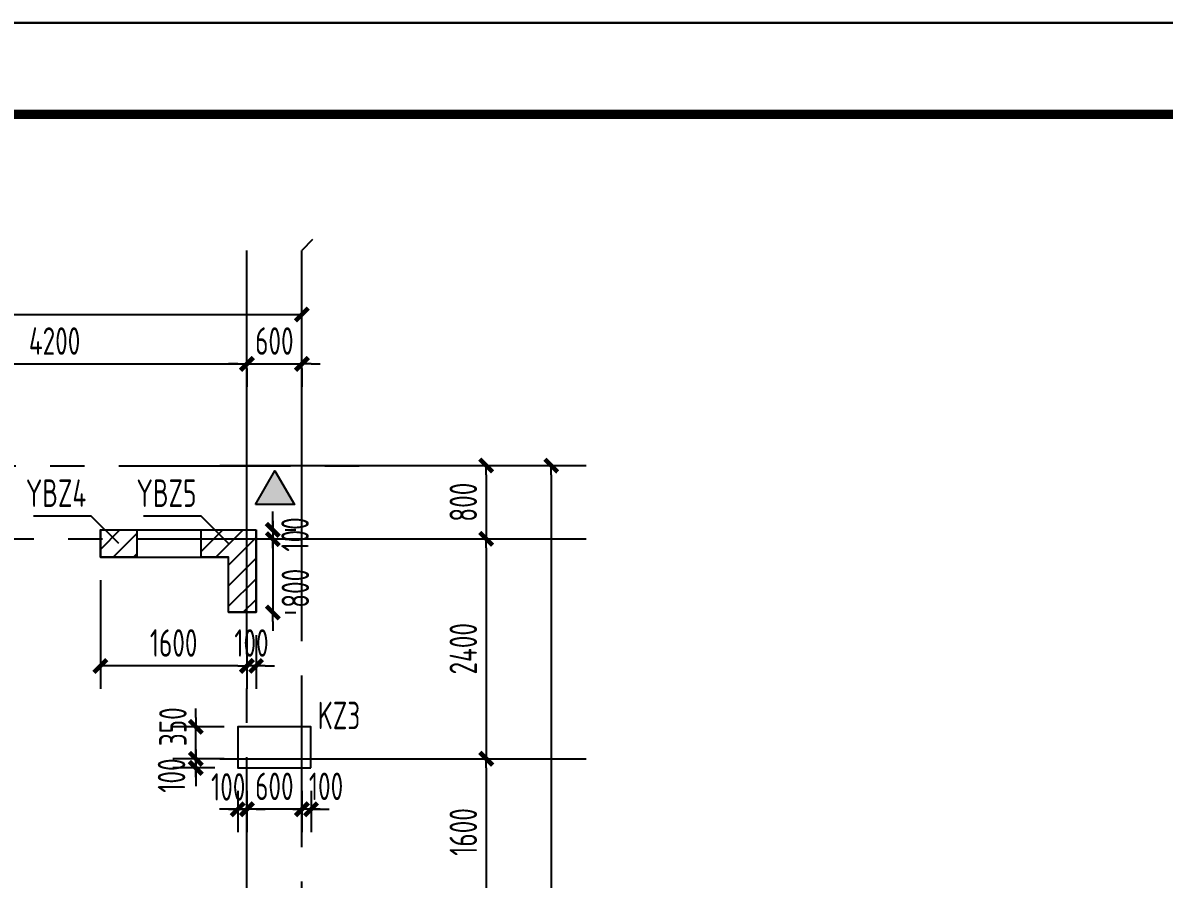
# Model space of a CAD drawing. Extents: x 580289 to 1106878, y -144605 to 78052.
# Drawn here: x 711514 to 723978, y 68704 to 78052 of the extents above; entities that cross this region are included whole.
import ezdxf
from ezdxf.enums import TextEntityAlignment as Align

# ---------------------------------------------------------------- set-up
doc = ezdxf.new("R2010")
doc.units = 0
doc.header["$LTSCALE"] = 100
doc.linetypes.add('CENTER', pattern=[2, 1.25, -0.25, 0.25, -0.25])
doc.layers.get('0').update_dxf_attribs({"linetype": 'CONTINUOUS'})
doc.layers.get('Defpoints').update_dxf_attribs({"linetype": 'CONTINUOUS'})
for name, color, linetype in [('AXIS', 3, 'CONTINUOUS'), ('b边缘构件', 240, 'CONTINUOUS'), ('b边缘构件阴影', 240, 'CONTINUOUS'), ('COLU', 7, 'CONTINUOUS'), ('DIM', 3, 'CONTINUOUS'), ('PAXIS', 253, 'CENTER'), ('TEXT', 2, 'CONTINUOUS'), ('THIN', 7, 'CONTINUOUS'), ('T图框', 7, 'CONTINUOUS'), ('图框', 254, 'CONTINUOUS'), ('柱标注', 2, 'CONTINUOUS')]:
    doc.layers.add(name, color=color, linetype=linetype)
doc.styles.get("Standard").update_dxf_attribs({"font": 'tssdeng.shx', "width": 0.7, "bigfont": 'tssdchn.shx'})
doc.styles.add('TSSD_Dimension', font='Tssdeng.shx', dxfattribs={"width": 0.7, "bigfont": 'tssdchn.shx'})
doc.dimstyles.new('TSSD_100_100$0', dxfattribs={"dimtxt": 300, "dimasz": 100, "dimexe": 250, "dimexo": 250, "dimgap": 100, "dimtad": 1, "dimdec": 0, "dimzin": 0, "dimdsep": 46, "dimtxsty": 'TSSD_Dimension', "dimblk": '_TSDBK', "dimblk1": '_TSDBK', "dimblk2": '_TSDBK', "dimsah": 1, "dimcen": 0, "dimclrt": 7, "dimadec": 0, "dimazin": 0, "dimtfac": 1, "dimtdec": 0, "dimtix": 1, "dimtmove": 2, "dimatfit": 3, "dimldrblk": '_TSDBK', "dimfxl": 1, "dimtolj": 1, "dimtzin": 0, "dimarcsym": 0})
pattern_1 = [(45, (250053.2, 141627.07), (-112.2532, 112.2532), [])]

# ---------------------------------------------------------------- blocks, each defined once
blk = doc.blocks.new('_TSDBK')
blk.add_line((-1, 0), (0, 0))
at = {"const_width": 0.5}
blk.add_lwpolyline([(-0.7, -0.7), (0.7, 0.7)], dxfattribs=at)
blk = doc.blocks.new('*D120')
at = {"layer": 'Defpoints', "color": 0}
for p in [(714561, 69918), (714661, 69918), (714561, 69467)]:
    blk.add_point(p, dxfattribs=at)
at = {"layer": 'DIM', "color": 0, "lineweight": -2}
for p, q in [((714561, 69668), (714561, 69217)), ((714661, 69668), (714661, 69217)), ((714461, 69467), (714361, 69467)), ((714661, 69467), (714561, 69467)), ((714761, 69467), (714861, 69467))]:
    blk.add_line(p, q, dxfattribs=at)
at = {"layer": 'DIM', "color": 0, "lineweight": -2, "xscale": 100, "yscale": 100, "zscale": 100}
for p, rotation in [((714561, 69467), 359.9999999933299), ((714661, 69467), 179.9999999933299)]:
    blk.add_blockref('_TSDBK', p, dxfattribs=dict(at, rotation=rotation))
at = {"layer": 'DIM', "color": 7, "insert": (714825, 69717), "char_height": 300, "attachment_point": 5, "rotation": 360, "style": 'TSSD_Dimension'}
blk.add_mtext('\\A1;100', dxfattribs=at)
blk = doc.blocks.new('*D121')
at = {"layer": 'Defpoints', "color": 0}
for p in [(713961, 69918), (714561, 69918), (713961, 69467)]:
    blk.add_point(p, dxfattribs=at)
at = {"layer": 'DIM', "color": 0, "lineweight": -2}
for p, q in [((713961, 69668), (713961, 69217)), ((714561, 69668), (714561, 69217)), ((713861, 69467), (713761, 69467)), ((714561, 69467), (713961, 69467)), ((714661, 69467), (714761, 69467))]:
    blk.add_line(p, q, dxfattribs=at)
at = {"layer": 'DIM', "color": 0, "lineweight": -2, "xscale": 100, "yscale": 100, "zscale": 100}
for p, rotation in [((713961, 69467), 359.9999999933299), ((714561, 69467), 179.9999999933299)]:
    blk.add_blockref('_TSDBK', p, dxfattribs=dict(at, rotation=rotation))
at = {"layer": 'DIM', "color": 7, "insert": (714261, 69717), "char_height": 300, "attachment_point": 5, "rotation": 360, "style": 'TSSD_Dimension'}
blk.add_mtext('\\A1;600', dxfattribs=at)
blk = doc.blocks.new('*D122')
at = {"layer": 'Defpoints', "color": 0}
for p in [(713861, 69918), (713961, 69918), (713861, 69467)]:
    blk.add_point(p, dxfattribs=at)
at = {"layer": 'DIM', "color": 0, "lineweight": -2}
for p, q in [((713861, 69668), (713861, 69217)), ((713961, 69668), (713961, 69217)), ((713761, 69467), (713661, 69467)), ((713961, 69467), (713861, 69467)), ((714061, 69467), (714161, 69467))]:
    blk.add_line(p, q, dxfattribs=at)
at = {"layer": 'DIM', "color": 0, "lineweight": -2, "xscale": 100, "yscale": 100, "zscale": 100}
for p, rotation in [((713861, 69467), 359.9999999933299), ((713961, 69467), 179.9999999933299)]:
    blk.add_blockref('_TSDBK', p, dxfattribs=dict(at, rotation=rotation))
at = {"layer": 'DIM', "color": 7, "insert": (713757, 69711), "char_height": 300, "attachment_point": 5, "rotation": 360, "style": 'TSSD_Dimension'}
blk.add_mtext('\\A1;100', dxfattribs=at)
blk = doc.blocks.new('*D123')
at = {"layer": 'Defpoints', "color": 0}
for p in [(714128, 72516), (714128, 72416), (714244, 72416)]:
    blk.add_point(p, dxfattribs=at)
at = {"layer": 'DIM', "color": 0, "lineweight": -2}
for p, q in [((714244, 72616), (714244, 72716)), ((714244, 72516), (714244, 72416)), ((714378, 72516), (714494, 72516)), ((714378, 72416), (714494, 72416)), ((714244, 72316), (714244, 72216))]:
    blk.add_line(p, q, dxfattribs=at)
at = {"layer": 'DIM', "color": 0, "lineweight": -2, "xscale": 100, "yscale": 100, "zscale": 100}
for p, rotation in [((714244, 72516), 270), ((714244, 72416), 90)]:
    blk.add_blockref('_TSDBK', p, dxfattribs=dict(at, rotation=rotation))
at = {"layer": 'DIM', "color": 7, "insert": (714487, 72467), "char_height": 300, "attachment_point": 5, "rotation": 90, "style": 'TSSD_Dimension'}
blk.add_mtext('\\A1;100', dxfattribs=at)
blk = doc.blocks.new('*D124')
at = {"layer": 'Defpoints', "color": 0}
for p in [(714128, 72416), (714128, 71616), (714244, 71616)]:
    blk.add_point(p, dxfattribs=at)
at = {"layer": 'DIM', "color": 0, "lineweight": -2}
for p, q in [((714244, 72516), (714244, 72616)), ((714244, 72416), (714244, 71616)), ((714378, 72416), (714494, 72416)), ((714378, 71616), (714494, 71616)), ((714244, 71516), (714244, 71416))]:
    blk.add_line(p, q, dxfattribs=at)
at = {"layer": 'DIM', "color": 0, "lineweight": -2, "xscale": 100, "yscale": 100, "zscale": 100}
for p, rotation in [((714244, 72416), 270), ((714244, 71616), 90)]:
    blk.add_blockref('_TSDBK', p, dxfattribs=dict(at, rotation=rotation))
at = {"layer": 'DIM', "color": 7, "insert": (714490, 71879), "char_height": 300, "attachment_point": 5, "rotation": 90, "style": 'TSSD_Dimension'}
blk.add_mtext('\\A1;800', dxfattribs=at)
blk = doc.blocks.new('*D125')
at = {"layer": 'Defpoints', "color": 0}
for p in [(713961, 71618), (714061, 71618), (713961, 71032)]:
    blk.add_point(p, dxfattribs=at)
at = {"layer": 'DIM', "color": 0, "lineweight": -2}
for p, q in [((713961, 71368), (713961, 70782)), ((714061, 71368), (714061, 70782)), ((713861, 71032), (713761, 71032)), ((714061, 71032), (713961, 71032)), ((714161, 71032), (714261, 71032))]:
    blk.add_line(p, q, dxfattribs=at)
at = {"layer": 'DIM', "color": 0, "lineweight": -2, "xscale": 100, "yscale": 100, "zscale": 100}
for p, rotation in [((713961, 71032), 359.9999999933299), ((714061, 71032), 179.9999999933299)]:
    blk.add_blockref('_TSDBK', p, dxfattribs=dict(at, rotation=rotation))
at = {"layer": 'DIM', "color": 7, "insert": (714011, 71282), "char_height": 300, "attachment_point": 5, "rotation": 360, "style": 'TSSD_Dimension'}
blk.add_mtext('\\A1;100', dxfattribs=at)
blk = doc.blocks.new('*D126')
at = {"layer": 'Defpoints', "color": 0}
for p in [(712361, 72218), (713961, 71618), (712361, 71032)]:
    blk.add_point(p, dxfattribs=at)
at = {"layer": 'DIM', "color": 0, "lineweight": -2}
for p, q in [((712361, 71968), (712361, 70782)), ((713961, 71368), (713961, 70782)), ((713861, 71032), (712461, 71032))]:
    blk.add_line(p, q, dxfattribs=at)
at = {"layer": 'DIM', "color": 0, "lineweight": -2, "xscale": 100, "yscale": 100, "zscale": 100}
for p, rotation in [((712361, 71032), 179.9999999933299), ((713961, 71032), 359.9999999933299)]:
    blk.add_blockref('_TSDBK', p, dxfattribs=dict(at, rotation=rotation))
at = {"layer": 'DIM', "color": 7, "insert": (713161, 71282), "char_height": 300, "attachment_point": 5, "rotation": 360, "style": 'TSSD_Dimension'}
blk.add_mtext('\\A1;1600', dxfattribs=at)
blk = doc.blocks.new('*D356')
at = {"layer": 'Defpoints', "color": 0}
for p in [(713961, 70018), (713403, 69918), (713861, 69918)]:
    blk.add_point(p, dxfattribs=at)
at = {"layer": 'DIM', "color": 0, "lineweight": -2}
for p, q in [((713403, 70118), (713403, 70218)), ((713711, 70018), (713153, 70018)), ((713403, 70018), (713403, 69918)), ((713611, 69918), (713153, 69918)), ((713403, 69818), (713403, 69718))]:
    blk.add_line(p, q, dxfattribs=at)
at = {"layer": 'DIM', "color": 0, "lineweight": -2, "xscale": 100, "yscale": 100, "zscale": 100}
for p, rotation in [((713403, 70018), 270), ((713403, 69918), 90)]:
    blk.add_blockref('_TSDBK', p, dxfattribs=dict(at, rotation=rotation))
at = {"layer": 'DIM', "color": 7, "insert": (713138, 69835), "char_height": 300, "attachment_point": 5, "rotation": 90, "style": 'TSSD_Dimension'}
blk.add_mtext('\\A1;100', dxfattribs=at)
blk = doc.blocks.new('*D357')
at = {"layer": 'Defpoints', "color": 0}
for p in [(714561, 69918), (714661, 69918), (714561, 69467)]:
    blk.add_point(p, dxfattribs=at)
at = {"layer": 'DIM', "color": 0, "lineweight": -2}
for p, q in [((714561, 69668), (714561, 69217)), ((714661, 69668), (714661, 69217)), ((714461, 69467), (714361, 69467)), ((714661, 69467), (714561, 69467)), ((714761, 69467), (714861, 69467))]:
    blk.add_line(p, q, dxfattribs=at)
at = {"layer": 'DIM', "color": 0, "lineweight": -2, "xscale": 100, "yscale": 100, "zscale": 100}
for p, rotation in [((714561, 69467), 359.9999999933299), ((714661, 69467), 179.9999999933299)]:
    blk.add_blockref('_TSDBK', p, dxfattribs=dict(at, rotation=rotation))
at = {"layer": 'DIM', "color": 7, "insert": (714825, 69717), "char_height": 300, "attachment_point": 5, "rotation": 360, "style": 'TSSD_Dimension'}
blk.add_mtext('\\A1;100', dxfattribs=at)
blk = doc.blocks.new('*D358')
at = {"layer": 'Defpoints', "color": 0}
for p in [(713961, 69918), (714561, 69918), (713961, 69467)]:
    blk.add_point(p, dxfattribs=at)
at = {"layer": 'DIM', "color": 0, "lineweight": -2}
for p, q in [((713961, 69668), (713961, 69217)), ((714561, 69668), (714561, 69217)), ((713861, 69467), (713761, 69467)), ((714561, 69467), (713961, 69467)), ((714661, 69467), (714761, 69467))]:
    blk.add_line(p, q, dxfattribs=at)
at = {"layer": 'DIM', "color": 0, "lineweight": -2, "xscale": 100, "yscale": 100, "zscale": 100}
for p, rotation in [((713961, 69467), 359.9999999933299), ((714561, 69467), 179.9999999933299)]:
    blk.add_blockref('_TSDBK', p, dxfattribs=dict(at, rotation=rotation))
at = {"layer": 'DIM', "color": 7, "insert": (714261, 69717), "char_height": 300, "attachment_point": 5, "rotation": 360, "style": 'TSSD_Dimension'}
blk.add_mtext('\\A1;600', dxfattribs=at)
blk = doc.blocks.new('*D359')
at = {"layer": 'Defpoints', "color": 0}
for p in [(713861, 69918), (713961, 69918), (713861, 69467)]:
    blk.add_point(p, dxfattribs=at)
at = {"layer": 'DIM', "color": 0, "lineweight": -2}
for p, q in [((713861, 69668), (713861, 69217)), ((713961, 69668), (713961, 69217)), ((713761, 69467), (713661, 69467)), ((713961, 69467), (713861, 69467)), ((714061, 69467), (714161, 69467))]:
    blk.add_line(p, q, dxfattribs=at)
at = {"layer": 'DIM', "color": 0, "lineweight": -2, "xscale": 100, "yscale": 100, "zscale": 100}
for p, rotation in [((713861, 69467), 359.9999999933299), ((713961, 69467), 179.9999999933299)]:
    blk.add_blockref('_TSDBK', p, dxfattribs=dict(at, rotation=rotation))
at = {"layer": 'DIM', "color": 7, "insert": (713757, 69711), "char_height": 300, "attachment_point": 5, "rotation": 360, "style": 'TSSD_Dimension'}
blk.add_mtext('\\A1;100', dxfattribs=at)
blk = doc.blocks.new('*D360')
at = {"layer": 'Defpoints', "color": 0}
for p in [(714128, 72516), (714128, 72416), (714244, 72416)]:
    blk.add_point(p, dxfattribs=at)
at = {"layer": 'DIM', "color": 0, "lineweight": -2}
for p, q in [((714244, 72616), (714244, 72716)), ((714244, 72516), (714244, 72416)), ((714378, 72516), (714494, 72516)), ((714378, 72416), (714494, 72416)), ((714244, 72316), (714244, 72216))]:
    blk.add_line(p, q, dxfattribs=at)
at = {"layer": 'DIM', "color": 0, "lineweight": -2, "xscale": 100, "yscale": 100, "zscale": 100}
for p, rotation in [((714244, 72516), 270), ((714244, 72416), 90)]:
    blk.add_blockref('_TSDBK', p, dxfattribs=dict(at, rotation=rotation))
at = {"layer": 'DIM', "color": 7, "insert": (714487, 72467), "char_height": 300, "attachment_point": 5, "rotation": 90, "style": 'TSSD_Dimension'}
blk.add_mtext('\\A1;100', dxfattribs=at)
blk = doc.blocks.new('*D361')
at = {"layer": 'Defpoints', "color": 0}
for p in [(714128, 72416), (714128, 71616), (714244, 71616)]:
    blk.add_point(p, dxfattribs=at)
at = {"layer": 'DIM', "color": 0, "lineweight": -2}
for p, q in [((714244, 72516), (714244, 72616)), ((714244, 72416), (714244, 71616)), ((714378, 72416), (714494, 72416)), ((714378, 71616), (714494, 71616)), ((714244, 71516), (714244, 71416))]:
    blk.add_line(p, q, dxfattribs=at)
at = {"layer": 'DIM', "color": 0, "lineweight": -2, "xscale": 100, "yscale": 100, "zscale": 100}
for p, rotation in [((714244, 72416), 270), ((714244, 71616), 90)]:
    blk.add_blockref('_TSDBK', p, dxfattribs=dict(at, rotation=rotation))
at = {"layer": 'DIM', "color": 7, "insert": (714490, 71879), "char_height": 300, "attachment_point": 5, "rotation": 90, "style": 'TSSD_Dimension'}
blk.add_mtext('\\A1;800', dxfattribs=at)
blk = doc.blocks.new('*D362')
at = {"layer": 'Defpoints', "color": 0}
for p in [(713961, 71618), (714061, 71618), (713961, 71032)]:
    blk.add_point(p, dxfattribs=at)
at = {"layer": 'DIM', "color": 0, "lineweight": -2}
for p, q in [((713961, 71368), (713961, 70782)), ((714061, 71368), (714061, 70782)), ((713861, 71032), (713761, 71032)), ((714061, 71032), (713961, 71032)), ((714161, 71032), (714261, 71032))]:
    blk.add_line(p, q, dxfattribs=at)
at = {"layer": 'DIM', "color": 0, "lineweight": -2, "xscale": 100, "yscale": 100, "zscale": 100}
for p, rotation in [((713961, 71032), 359.9999999933299), ((714061, 71032), 179.9999999933299)]:
    blk.add_blockref('_TSDBK', p, dxfattribs=dict(at, rotation=rotation))
at = {"layer": 'DIM', "color": 7, "insert": (714011, 71282), "char_height": 300, "attachment_point": 5, "rotation": 360, "style": 'TSSD_Dimension'}
blk.add_mtext('\\A1;100', dxfattribs=at)
blk = doc.blocks.new('*D363')
at = {"layer": 'Defpoints', "color": 0}
for p in [(712361, 72218), (713961, 71618), (712361, 71032)]:
    blk.add_point(p, dxfattribs=at)
at = {"layer": 'DIM', "color": 0, "lineweight": -2}
for p, q in [((712361, 71968), (712361, 70782)), ((713961, 71368), (713961, 70782)), ((713861, 71032), (712461, 71032))]:
    blk.add_line(p, q, dxfattribs=at)
at = {"layer": 'DIM', "color": 0, "lineweight": -2, "xscale": 100, "yscale": 100, "zscale": 100}
for p, rotation in [((712361, 71032), 179.9999999933299), ((713961, 71032), 359.9999999933299)]:
    blk.add_blockref('_TSDBK', p, dxfattribs=dict(at, rotation=rotation))
at = {"layer": 'DIM', "color": 7, "insert": (713161, 71282), "char_height": 300, "attachment_point": 5, "rotation": 360, "style": 'TSSD_Dimension'}
blk.add_mtext('\\A1;1600', dxfattribs=at)
blk = doc.blocks.new('*D448')
at = {"layer": 'Defpoints', "color": 0}
for p in [(713403, 70368), (713961, 70368), (713961, 70018)]:
    blk.add_point(p, dxfattribs=at)
at = {"layer": 'DIM', "color": 0, "lineweight": -2}
for p, q in [((713403, 70468), (713403, 70568)), ((713711, 70368), (713153, 70368)), ((713403, 70018), (713403, 70368)), ((713711, 70018), (713153, 70018)), ((713403, 69918), (713403, 69818))]:
    blk.add_line(p, q, dxfattribs=at)
at = {"layer": 'DIM', "color": 0, "lineweight": -2, "xscale": 100, "yscale": 100, "zscale": 100}
for p, rotation in [((713403, 70368), 270), ((713403, 70018), 90)]:
    blk.add_blockref('_TSDBK', p, dxfattribs=dict(at, rotation=rotation))
at = {"layer": 'DIM', "color": 7, "insert": (713153, 70368), "char_height": 300, "attachment_point": 5, "rotation": 90, "style": 'TSSD_Dimension'}
blk.add_mtext('\\A1;350', dxfattribs=at)
blk = doc.blocks.new('*D477')
at = {"layer": 'Defpoints', "color": 0}
for p in [(709761, 74527), (713961, 74527), (713961, 74328)]:
    blk.add_point(p, dxfattribs=at)
at = {"layer": 'DIM', "color": 0, "lineweight": -2}
for p, q in [((709861, 74328), (713861, 74328)), ((709761, 74277), (709761, 74078)), ((713961, 74277), (713961, 74078))]:
    blk.add_line(p, q, dxfattribs=at)
at = {"layer": 'DIM', "color": 0, "lineweight": -2, "xscale": 100, "yscale": 100, "zscale": 100, "rotation": 180}
blk.add_blockref('_TSDBK', (709761, 74328), dxfattribs=at)
at = {"layer": 'DIM', "color": 0, "lineweight": -2, "xscale": 100, "yscale": 100, "zscale": 100}
blk.add_blockref('_TSDBK', (713961, 74328), dxfattribs=at)
at = {"layer": 'DIM', "color": 7, "insert": (711861, 74578), "char_height": 300, "attachment_point": 5, "style": 'TSSD_Dimension'}
blk.add_mtext('\\A1;4200', dxfattribs=at)
blk = doc.blocks.new('*D478')
at = {"layer": 'Defpoints', "color": 0}
for p in [(713961, 74527), (714561, 74527), (714561, 74328)]:
    blk.add_point(p, dxfattribs=at)
at = {"layer": 'DIM', "color": 0, "lineweight": -2}
for p, q in [((713861, 74328), (713761, 74328)), ((713961, 74328), (714561, 74328)), ((714661, 74328), (714761, 74328)), ((713961, 74277), (713961, 74078)), ((714561, 74277), (714561, 74078))]:
    blk.add_line(p, q, dxfattribs=at)
at = {"layer": 'DIM', "color": 0, "lineweight": -2, "xscale": 100, "yscale": 100, "zscale": 100}
blk.add_blockref('_TSDBK', (713961, 74328), dxfattribs=at)
at = {"layer": 'DIM', "color": 0, "lineweight": -2, "xscale": 100, "yscale": 100, "zscale": 100, "rotation": 180}
blk.add_blockref('_TSDBK', (714561, 74328), dxfattribs=at)
at = {"layer": 'DIM', "color": 7, "insert": (714261, 74578), "char_height": 300, "attachment_point": 5, "style": 'TSSD_Dimension'}
blk.add_mtext('\\A1;600', dxfattribs=at)
blk = doc.blocks.new('*D479')
at = {"layer": 'Defpoints', "color": 0}
for p in [(665361, 74868), (714561, 74868), (714561, 74868)]:
    blk.add_point(p, dxfattribs=at)
at = {"layer": 'DIM', "color": 0, "lineweight": -2}
for p, q in [((665461, 74868), (714461, 74868)), ((665361, 74618), (665361, 74618))]:
    blk.add_line(p, q, dxfattribs=at)
at = {"layer": 'DIM', "color": 0, "lineweight": -2, "xscale": 100, "yscale": 100, "zscale": 100, "rotation": 180}
blk.add_blockref('_TSDBK', (665361, 74868), dxfattribs=at)
at = {"layer": 'DIM', "color": 0, "lineweight": -2, "xscale": 100, "yscale": 100, "zscale": 100}
blk.add_blockref('_TSDBK', (714561, 74868), dxfattribs=at)
at = {"layer": 'DIM', "color": 7, "insert": (689961, 75118), "char_height": 300, "attachment_point": 5, "style": 'TSSD_Dimension'}
blk.add_mtext('\\A1;49200', dxfattribs=at)
blk = doc.blocks.new('*D480')
at = {"layer": 'Defpoints', "color": 0}
for p in [(717285, 73219), (717285, 58919), (717285, 58919)]:
    blk.add_point(p, dxfattribs=at)
at = {"layer": 'DIM', "color": 0, "lineweight": -2}
for p, q in [((717035, 73219), (717035, 73219)), ((717285, 73119), (717285, 59019))]:
    blk.add_line(p, q, dxfattribs=at)
at = {"layer": 'DIM', "color": 0, "lineweight": -2, "xscale": 100, "yscale": 100, "zscale": 100}
for p, rotation in [((717285, 73219), 90), ((717285, 58919), 270)]:
    blk.add_blockref('_TSDBK', p, dxfattribs=dict(at, rotation=rotation))
at = {"layer": 'DIM', "color": 7, "insert": (717035, 66069), "char_height": 300, "attachment_point": 5, "rotation": 90, "style": 'TSSD_Dimension'}
blk.add_mtext('\\A1;14300', dxfattribs=at)
blk = doc.blocks.new('*D481')
at = {"layer": 'Defpoints', "color": 0}
for p in [(716261, 73219), (716261, 72419), (716574, 72419)]:
    blk.add_point(p, dxfattribs=at)
at = {"layer": 'DIM', "color": 0, "lineweight": -2}
for p, q in [((716511, 73219), (716824, 73219)), ((716574, 73119), (716574, 72519)), ((716511, 72419), (716824, 72419))]:
    blk.add_line(p, q, dxfattribs=at)
at = {"layer": 'DIM', "color": 0, "lineweight": -2, "xscale": 100, "yscale": 100, "zscale": 100}
for p, rotation in [((716574, 73219), 90), ((716574, 72419), 270)]:
    blk.add_blockref('_TSDBK', p, dxfattribs=dict(at, rotation=rotation))
at = {"layer": 'DIM', "color": 7, "insert": (716324, 72819), "char_height": 300, "attachment_point": 5, "rotation": 90, "style": 'TSSD_Dimension'}
blk.add_mtext('\\A1;800', dxfattribs=at)
blk = doc.blocks.new('*D482')
at = {"layer": 'Defpoints', "color": 0}
for p in [(716261, 72419), (716261, 70019), (716574, 70019)]:
    blk.add_point(p, dxfattribs=at)
at = {"layer": 'DIM', "color": 0, "lineweight": -2}
for p, q in [((716511, 72419), (716824, 72419)), ((716574, 72319), (716574, 70119)), ((716511, 70019), (716824, 70019))]:
    blk.add_line(p, q, dxfattribs=at)
at = {"layer": 'DIM', "color": 0, "lineweight": -2, "xscale": 100, "yscale": 100, "zscale": 100}
for p, rotation in [((716574, 72419), 90), ((716574, 70019), 270)]:
    blk.add_blockref('_TSDBK', p, dxfattribs=dict(at, rotation=rotation))
at = {"layer": 'DIM', "color": 7, "insert": (716324, 71219), "char_height": 300, "attachment_point": 5, "rotation": 90, "style": 'TSSD_Dimension'}
blk.add_mtext('\\A1;2400', dxfattribs=at)
blk = doc.blocks.new('*D483')
at = {"layer": 'Defpoints', "color": 0}
for p in [(716261, 70019), (716261, 68419), (716574, 68419)]:
    blk.add_point(p, dxfattribs=at)
at = {"layer": 'DIM', "color": 0, "lineweight": -2}
for p, q in [((716511, 70019), (716824, 70019)), ((716574, 69919), (716574, 68519)), ((716511, 68419), (716824, 68419))]:
    blk.add_line(p, q, dxfattribs=at)
at = {"layer": 'DIM', "color": 0, "lineweight": -2, "xscale": 100, "yscale": 100, "zscale": 100}
for p, rotation in [((716574, 70019), 90), ((716574, 68419), 270)]:
    blk.add_blockref('_TSDBK', p, dxfattribs=dict(at, rotation=rotation))
at = {"layer": 'DIM', "color": 7, "insert": (716324, 69219), "char_height": 300, "attachment_point": 5, "rotation": 90, "style": 'TSSD_Dimension'}
blk.add_mtext('\\A1;1600', dxfattribs=at)
blk = doc.blocks.new('A$C72C84CBD')
at = {"layer": '图框', "color": 0}
for points in [[(0, 0), (0, 59400), (84100, 59400), (84100, 0)], [(0, 0), (84100, 0), (84100, 59400), (0, 59400)]]:
    blk.add_lwpolyline(points, close=True, dxfattribs=at)
at = {"layer": '图框', "color": 0, "const_width": 100}
blk.add_lwpolyline([(2500, 1000), (83100, 1000), (83100, 58400), (2500, 58400)], close=True, dxfattribs=at)
blk = doc.blocks.new('图框')
at = {"layer": 'T图框', "color": 4}
blk.add_blockref('A$C72C84CBD', (602717, 102744), dxfattribs=at)

msp = doc.modelspace()

# ---------------------------------------------------------------- hatches: boundary and pattern name
at = {"layer": 'b边缘构件阴影'}
h = msp.add_hatch(dxfattribs=at)
h.set_pattern_fill('ANSI31', color=256, scale=50, style=0)
h.set_pattern_definition(pattern_1)
h.paths.add_polyline_path([(712760.8, 72517.7), (712760.8, 72217.7), (712360.8, 72217.7), (712360.8, 72517.7)], flags=0)
h = msp.add_hatch(dxfattribs=at)
h.set_pattern_fill('ANSI31', color=256, scale=50, style=0)
h.set_pattern_definition(pattern_1)
h.paths.add_polyline_path([(714060.8, 72517.7), (714060.8, 71617.7), (713760.8, 71617.7), (713760.8, 72217.7), (713460.8, 72217.7), (713460.8, 72517.7)], flags=0)
at = {"layer": 'TEXT'}
msp.add_hatch(color=256, dxfattribs=at).paths.add_polyline_path([(714055.3, 72795), (714267.4, 73162.3), (714479.5, 72795)])

# ---------------------------------------------------------------- linework, layer by layer
at = {"layer": 'AXIS'}
for p, q in [((714677.9, 75685), (714560.8, 75567.8)), ((713960.8, 71567.8), (713960.8, 75567.8)), ((714560.8, 71567.8), (714560.8, 75567.8)), ((713667.2, 73219), (717667.2, 73219)), ((713667.2, 72419), (717667.2, 72419)), ((713667.2, 70019), (717667.2, 70019))]:
    msp.add_line(p, q, dxfattribs=at)
at = {"layer": 'b边缘构件'}
for points in [[(712360.8, 72517.7), (712360.8, 72217.7)], [(712760.8, 72517.7), (712760.8, 72217.7), (712360.8, 72217.7), (712360.8, 72517.7), (712760.8, 72517.7)], [(714060.8, 72517.7), (714060.8, 71617.7), (713760.8, 71617.7), (713760.8, 72217.7), (713460.8, 72217.7), (713460.8, 72517.7), (714060.8, 72517.7)], [(714060.8, 71617.7), (714060.8, 72517.7)], [(713760.8, 71617.7), (713760.8, 72217.7)], [(713760.8, 71617.7), (714060.8, 71617.7)]]:
    msp.add_lwpolyline(points, dxfattribs=at)
at = {"layer": 'COLU'}
for points in [[(712360.8, 72517.7), (714060.8, 72517.7)], [(712360.8, 72217.7), (712360.8, 72517.7)], [(714060.8, 71617.7), (714060.8, 72517.7)], [(712360.8, 72217.7), (713760.8, 72217.7)], [(713760.8, 71617.7), (713760.8, 72217.7)], [(714060.8, 71617.7), (713760.8, 71617.7)]]:
    msp.add_lwpolyline(points, dxfattribs=at)
msp.add_lwpolyline([(714660.8, 69917.7), (714660.8, 70367.7), (713860.8, 70367.7), (713860.8, 69917.7)], close=True, dxfattribs=at)
at = {"layer": 'PAXIS', "linetype": 'CENTER', "ltscale": 15}
for p, q in [((713960.8, 50159.7), (713960.8, 75412.2)), ((714560.8, 51052.2), (714560.8, 75412.2)), ((664563.2, 73217.7), (715358.4, 73217.7)), ((709760.8, 72417.7), (715358.4, 72417.7)), ((713960.8, 70017.7), (715358.4, 70017.7))]:
    msp.add_line(p, q, dxfattribs=at)
at = {"layer": 'TEXT', "elevation": -1181.6}
msp.add_lwpolyline([(714055.3, 72795), (714267.4, 73162.3), (714479.5, 72795)], close=True, dxfattribs=at)
at = {"layer": 'THIN'}
for points in [[(712560.8, 72367.7), (712260.8, 72667.7), (711630.8, 72667.7)], [(713760.8, 72367.7), (713460.8, 72667.7), (712830.8, 72667.7)]]:
    msp.add_lwpolyline(points, dxfattribs=at)

# ---------------------------------------------------------------- block references
at = {"layer": 'T图框'}
msp.add_blockref('图框', (54333, -84091.7), dxfattribs=at)

# ---------------------------------------------------------------- texts
at = {"layer": 'TEXT', "width": 0.7}
for s, p in [('YBZ4', (711546.9, 72767.7)), ('YBZ5', (712755, 72767.7))]:
    msp.add_text(s, height=300, rotation=360, dxfattribs=at).set_placement(p)
at = {"layer": '柱标注', "width": 0.7}
msp.add_text('KZ3', height=300, dxfattribs=at).set_placement((714966.4, 70490.6), align=Align.MIDDLE_CENTER)

# ---------------------------------------------------------------- dimensions: what is measured, and where the dimension line sits
at = {"layer": 'DIM'}
for base, p1, p2, picture, middle in [((714560.8, 74867.6), (665360.8, 74867.6), (714560.8, 74867.6), '*D479', (689960.8, 75117.6)), ((713960.8, 74328.3), (709760.8, 74527.3), (713960.8, 74527.3), '*D477', (711860.8, 74578.3)), ((714560.8, 74328.3), (713960.8, 74527.3), (714560.8, 74527.3), '*D478', (714260.8, 74578.3))]:
    dim = msp.add_linear_dim(base=base, p1=p1, p2=p2, dimstyle='TSSD_100_100$0', dxfattribs=at)
    dim.commit()
    dim.dimension.update_dxf_attribs({"geometry": picture, "text_midpoint": middle})
for base, p1, p2, angle, picture, middle in [((716573.7, 72419), (716260.6, 73219), (716260.6, 72419), 90, '*D481', (716323.7, 72819)), ((717284.7, 58919), (717284.7, 73219), (717284.7, 58919), 90, '*D480', (717034.7, 66069)), ((716573.7, 70019), (716260.6, 72419), (716260.6, 70019), 90, '*D482', (716323.7, 71219)), ((712360.8, 71032.2), (713960.8, 71617.7), (712360.8, 72217.7), 180, '*D126', (713160.8, 71282.2)), ((712360.8, 71032.2), (713960.8, 71617.7), (712360.8, 72217.7), 180, '*D363', (713160.8, 71282.2)), ((713960.8, 71032.2), (714060.8, 71617.7), (713960.8, 71617.7), 180, '*D125', (714010.8, 71282.2)), ((713960.8, 71032.2), (714060.8, 71617.7), (713960.8, 71617.7), 180, '*D362', (714010.8, 71282.2)), ((716573.7, 68419), (716260.6, 70019), (716260.6, 68419), 90, '*D483', (716323.7, 69219)), ((713960.8, 69467.3), (714560.8, 69917.7), (713960.8, 69917.7), 180, '*D121', (714260.8, 69717.3)), ((713960.8, 69467.3), (714560.8, 69917.7), (713960.8, 69917.7), 180, '*D358', (714260.8, 69717.3))]:
    dim = msp.add_linear_dim(base=base, p1=p1, p2=p2, angle=angle, dimstyle='TSSD_100_100$0', dxfattribs=at)
    dim.commit()
    dim.dimension.update_dxf_attribs({"geometry": picture, "text_midpoint": middle})
for base, p1, p2, angle, picture, middle in [((714244, 72416.4), (714128.1, 72516.4), (714128.1, 72416.4), 90, '*D123', (714486.6, 72466.8)), ((714244, 72416.4), (714128.1, 72516.4), (714128.1, 72416.4), 90, '*D360', (714486.6, 72466.8)), ((714244, 71616.4), (714128.1, 72416.4), (714128.1, 71616.4), 90, '*D124', (714490, 71878.9)), ((714244, 71616.4), (714128.1, 72416.4), (714128.1, 71616.4), 90, '*D361', (714490, 71878.9)), ((713403.3, 70367.7), (713960.8, 70017.7), (713960.8, 70367.7), 90, '*D448', (713153.3, 70367.7)), ((713403.3, 69917.7), (713960.8, 70017.7), (713860.8, 69917.7), 90, '*D356', (713138.3, 69834.9)), ((713860.8, 69467.3), (713960.8, 69917.7), (713860.8, 69917.7), 180, '*D122', (713756.7, 69711.4)), ((713860.8, 69467.3), (713960.8, 69917.7), (713860.8, 69917.7), 180, '*D359', (713756.7, 69711.4)), ((714560.8, 69467.3), (714660.8, 69917.7), (714560.8, 69917.7), 180, '*D120', (714825.3, 69717.1)), ((714560.8, 69467.3), (714660.8, 69917.7), (714560.8, 69917.7), 180, '*D357', (714825.3, 69717.1))]:
    dim = msp.add_linear_dim(base=base, p1=p1, p2=p2, angle=angle, dimstyle='TSSD_100_100$0', dxfattribs=at)
    dim.commit()
    dim.dimension.update_dxf_attribs({"geometry": picture, "text_midpoint": middle, "dimtype": 160})

doc.saveas('drawing.dxf')
